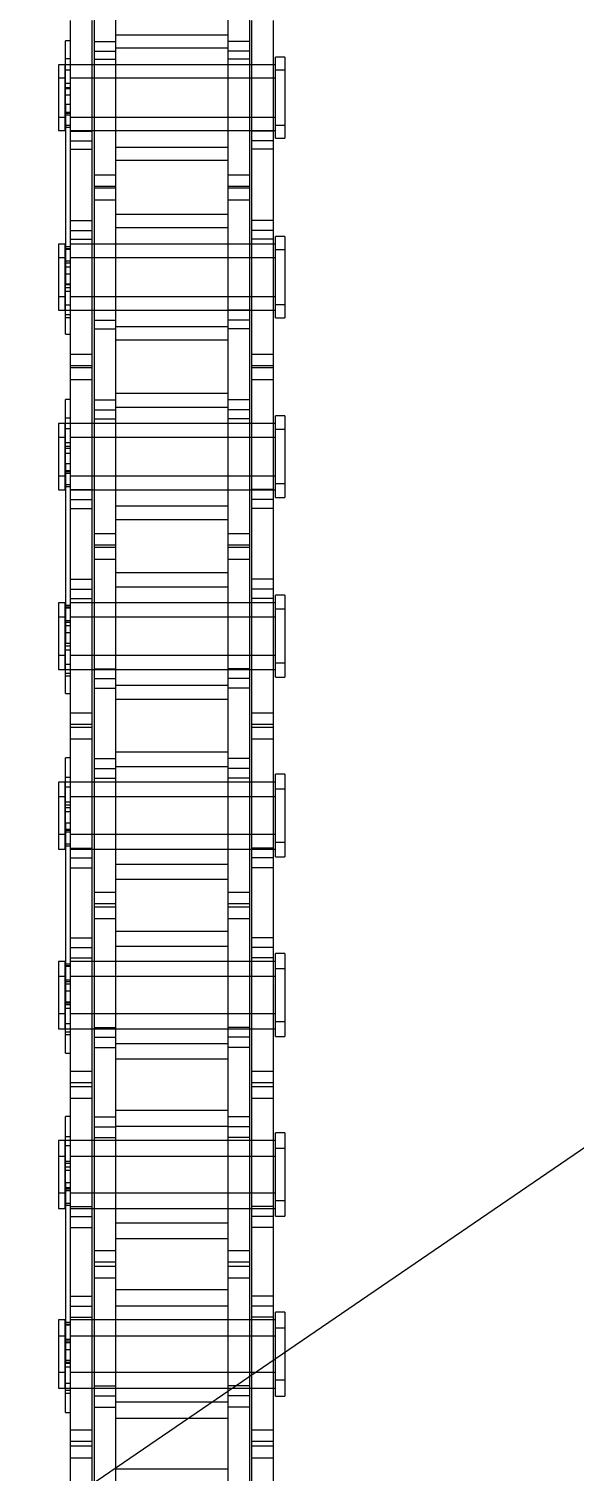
# Model space of a CAD drawing. Header units: metres. Extents: x 0 to 63075, y 0 to 44550.
# Drawn here: x 13793.7 to 13832.2, y 27383.6 to 27485.6 of the extents above; entities that cross this region are included whole.
import ezdxf

# ---------------------------------------------------------------- set-up
doc = ezdxf.new("R2010")
doc.units = ezdxf.units.M
doc.header["$LTSCALE"] = 75
doc.linetypes.add('HIDDEN2', pattern=[4.7625, 3.175, -1.5875])
for name, color, linetype in [('SDM', 7, 'Continuous'), ('SL1', 8, 'Continuous'), ('ST1', 7, 'HIDDEN2')]:
    doc.layers.add(name, color=color, linetype=linetype)

# ---------------------------------------------------------------- blocks, each defined once
blk = doc.blocks.new('A$C1d93b9d1')
at = {"layer": 'SL1'}
blk.add_line((6081.73, 3451.41), (5531.73, 3075.25), dxfattribs=at)
blk = doc.blocks.new('A$C429c7d53')
at = {"layer": 'ST1'}
for p, q in [((77.52, 399.76), (77.52, 393.41)), ((79.03, 399.76), (79.03, 393.41)), ((86.96, 399.76), (86.96, 393.41)), ((88.49, 399.76), (88.49, 393.41)), ((75.84, 396.16), (75.84, 387.06)), ((77.36, 396.16), (77.36, 387.06)), ((88.64, 396.16), (88.64, 387.06)), ((90.16, 396.16), (90.16, 387.06)), ((86.96, 395.12), (79.03, 395.12)), ((75.51, 393.47), (75.51, 394.71)), ((75.84, 394.71), (75.51, 394.71)), ((77.52, 394.68), (79.03, 394.68)), ((77.52, 393.98), (79.03, 393.98)), ((86.96, 394.2), (79.03, 394.2)), ((88.49, 394.68), (86.96, 394.68)), ((88.49, 393.98), (86.96, 393.98)), ((75, 393.01), (75, 392.08)), ((75.47, 393.01), (75, 393.01)), ((75.47, 393), (75.47, 393.01)), ((75.47, 392.08), (75.47, 393)), ((75.51, 393.47), (75.84, 393.47)), ((75.51, 390.24), (75.51, 393.47)), ((77.36, 393.01), (75.51, 393.01)), ((90.34, 393.01), (75.84, 393.01)), ((77.52, 393.41), (79.03, 393.41)), ((77.52, 393.41), (77.52, 384.32)), ((79.03, 393.01), (77.52, 393.01)), ((86.96, 393.01), (79.03, 393.01)), ((79.03, 393.41), (79.03, 384.32)), ((88.49, 393.41), (86.96, 393.41)), ((86.96, 393.41), (86.96, 384.32)), ((88.49, 393.01), (86.96, 393.01)), ((88.49, 393.41), (88.49, 384.32)), ((90.16, 393.01), (88.64, 393.01)), ((90.34, 392.64), (90.34, 393.56)), ((91, 393.56), (90.34, 393.56)), ((91, 393.56), (91, 392.64)), ((75, 392.08), (75, 388.39)), ((75.47, 392.08), (75, 392.08)), ((75.84, 392.64), (75.47, 392.64)), ((75.47, 388.39), (75.47, 392.08)), ((75.84, 391.71), (75.47, 391.71)), ((77.36, 392.08), (75.84, 392.08)), ((90.34, 392.08), (75.84, 392.08)), ((79.03, 392.08), (77.52, 392.08)), ((86.96, 392.08), (79.03, 392.08)), ((88.49, 392.08), (86.96, 392.08)), ((90.16, 392.08), (88.64, 392.08)), ((90.34, 387.84), (90.34, 392.64)), ((91, 392.64), (90.34, 392.64)), ((91, 392.64), (91, 387.84)), ((75.51, 391.41), (75.84, 391.41)), ((75.51, 391.34), (75.84, 391.34)), ((75.51, 390.91), (75.84, 390.91)), ((75.47, 389.68), (75.84, 389.68)), ((75.51, 390.24), (75.51, 377.54)), ((75.51, 390.24), (75.84, 390.24)), ((75, 389.32), (75.47, 389.32)), ((75.47, 388.76), (75.84, 388.76)), ((75.51, 389.61), (75.84, 389.61)), ((75.51, 389.48), (75.84, 389.48)), ((75.84, 389.32), (77.36, 389.32)), ((75.84, 389.32), (90.34, 389.32)), ((77.52, 389.32), (79.03, 389.32)), ((79.03, 389.32), (86.96, 389.32)), ((86.96, 389.32), (88.49, 389.32)), ((88.64, 389.32), (90.16, 389.32)), ((90.34, 388.76), (91, 388.76)), ((75, 388.39), (75.47, 388.39)), ((75.51, 388.62), (75.84, 388.62)), ((75.84, 388.39), (77.36, 388.39)), ((75.84, 388.39), (90.34, 388.39)), ((75.84, 388.34), (77.36, 388.34)), ((75.84, 387.65), (77.36, 387.65)), ((77.52, 388.39), (79.03, 388.39)), ((79.03, 388.39), (86.96, 388.39)), ((86.96, 388.39), (88.49, 388.39)), ((88.64, 388.39), (90.16, 388.39)), ((90.16, 388.34), (88.64, 388.34)), ((90.16, 387.65), (88.64, 387.65)), ((90.34, 387.84), (91, 387.84)), ((75.84, 387.06), (77.36, 387.06)), ((75.84, 387.06), (75.84, 380.71)), ((77.36, 387.06), (77.36, 380.71)), ((79.03, 387.2), (86.96, 387.2)), ((90.16, 387.06), (88.64, 387.06)), ((88.64, 387.06), (88.64, 380.71)), ((90.16, 387.06), (90.16, 380.71)), ((79.03, 386.28), (86.96, 386.28)), ((77.52, 385.24), (79.03, 385.24)), ((86.96, 385.24), (88.49, 385.24)), ((79.03, 384.41), (77.52, 384.41)), ((77.52, 384.32), (77.52, 383.46)), ((77.52, 384.32), (79.03, 384.32)), ((79.03, 384.32), (79.03, 383.46)), ((88.49, 384.41), (86.96, 384.41)), ((86.96, 384.32), (86.96, 383.46)), ((86.96, 384.32), (88.49, 384.32)), ((88.49, 384.32), (88.49, 383.46)), ((77.52, 383.46), (77.52, 374.36)), ((79.03, 383.46), (77.52, 383.46)), ((79.03, 383.46), (79.03, 374.36)), ((86.96, 383.46), (86.96, 374.36)), ((88.49, 383.46), (86.96, 383.46)), ((88.49, 383.46), (88.49, 374.36)), ((75.84, 382.01), (77.36, 382.01)), ((86.96, 382.45), (79.03, 382.45)), ((86.96, 381.5), (79.03, 381.5)), ((90.16, 382.01), (88.64, 382.01)), ((75.84, 381.31), (77.36, 381.31)), ((75.84, 380.71), (77.36, 380.71)), ((75.84, 380.71), (75.84, 371.62)), ((77.36, 380.71), (77.36, 371.62)), ((90.16, 381.31), (88.64, 381.31)), ((90.16, 380.71), (88.64, 380.71)), ((88.64, 380.71), (88.64, 371.62)), ((90.16, 380.71), (90.16, 371.62)), ((90.34, 379.94), (90.34, 380.89)), ((91, 380.89), (90.34, 380.89)), ((91, 380.89), (91, 379.94)), ((75, 380.34), (75, 379.38)), ((75.47, 380.34), (75, 380.34)), ((75.47, 380.33), (75.47, 380.34)), ((75.47, 379.38), (75.47, 380.33)), ((75.84, 379.97), (75.47, 379.97)), ((75.51, 380.17), (75.84, 380.17)), ((75.51, 380.05), (75.84, 380.05)), ((77.36, 380.34), (75.84, 380.34)), ((90.34, 380.34), (75.84, 380.34)), ((79.03, 380.34), (77.52, 380.34)), ((86.96, 380.34), (79.03, 380.34)), ((88.49, 380.34), (86.96, 380.34)), ((90.16, 380.34), (88.64, 380.34)), ((90.34, 375.14), (90.34, 379.94)), ((91, 379.94), (90.34, 379.94)), ((91, 379.94), (91, 375.14)), ((75, 379.38), (75, 375.69)), ((75.47, 379.38), (75, 379.38)), ((75.47, 375.69), (75.47, 379.38)), ((75.84, 379.01), (75.47, 379.01)), ((75.51, 379.16), (75.84, 379.16)), ((75.51, 378.74), (75.84, 378.74)), ((77.36, 379.38), (75.84, 379.38)), ((90.34, 379.38), (75.84, 379.38)), ((79.03, 379.38), (77.52, 379.38)), ((86.96, 379.38), (79.03, 379.38)), ((88.49, 379.38), (86.96, 379.38)), ((90.16, 379.38), (88.64, 379.38)), ((75.51, 378.24), (75.84, 378.24)), ((75.51, 377.54), (75.84, 377.54)), ((75.51, 373.98), (75.51, 377.54)), ((75.51, 377.49), (75.84, 377.49)), ((75, 376.65), (75.47, 376.65)), ((75.47, 377.02), (75.84, 377.02)), ((75.51, 377.28), (75.84, 377.28)), ((75.84, 376.65), (77.36, 376.65)), ((75.84, 376.65), (90.34, 376.65)), ((77.52, 376.65), (79.03, 376.65)), ((79.03, 376.65), (86.96, 376.65)), ((86.96, 376.65), (88.49, 376.65)), ((88.64, 376.65), (90.16, 376.65)), ((75, 375.69), (75.47, 375.69)), ((75.47, 376.06), (75.84, 376.06)), ((75.51, 375.69), (77.36, 375.69)), ((75.51, 375.37), (75.84, 375.37)), ((75.84, 375.69), (90.34, 375.69)), ((77.52, 375.69), (79.03, 375.69)), ((77.52, 375.67), (79.03, 375.67)), ((79.03, 375.69), (86.96, 375.69)), ((86.96, 375.69), (88.49, 375.69)), ((88.49, 375.67), (86.96, 375.67)), ((88.64, 375.69), (90.16, 375.69)), ((90.34, 376.09), (91, 376.09)), ((75.51, 375.17), (75.84, 375.17)), ((77.52, 374.98), (79.03, 374.98)), ((77.52, 374.36), (79.03, 374.36)), ((77.52, 374.36), (77.52, 368.01)), ((79.03, 374.53), (86.96, 374.53)), ((79.03, 374.36), (79.03, 368.01)), ((88.49, 374.98), (86.96, 374.98)), ((88.49, 374.36), (86.96, 374.36)), ((86.96, 374.36), (86.96, 368.01)), ((88.49, 374.36), (88.49, 368.01)), ((90.34, 375.14), (91, 375.14)), ((75.51, 373.98), (75.84, 373.98)), ((79.03, 373.58), (86.96, 373.58)), ((75.84, 372.57), (77.36, 372.57)), ((88.64, 372.57), (90.16, 372.57)), ((77.36, 371.74), (75.84, 371.74)), ((75.84, 371.62), (75.84, 370.76)), ((75.84, 371.62), (77.36, 371.62)), ((77.36, 371.62), (77.36, 370.76)), ((90.16, 371.74), (88.64, 371.74)), ((88.64, 371.62), (88.64, 370.76)), ((88.64, 371.62), (90.16, 371.62)), ((90.16, 371.62), (90.16, 370.76)), ((75.84, 370.76), (75.84, 361.66)), ((77.36, 370.76), (75.84, 370.76)), ((77.36, 370.76), (77.36, 361.66)), ((88.64, 370.76), (88.64, 361.66)), ((90.16, 370.76), (88.64, 370.76)), ((90.16, 370.76), (90.16, 361.66)), ((75.51, 368.07), (75.51, 369.37)), ((75.84, 369.37), (75.51, 369.37)), ((77.52, 369.34), (79.03, 369.34)), ((86.96, 369.78), (79.03, 369.78)), ((88.49, 369.34), (86.96, 369.34)), ((77.52, 368.64), (79.03, 368.64)), ((86.96, 368.8), (79.03, 368.8)), ((88.49, 368.64), (86.96, 368.64)), ((90.34, 367.24), (90.34, 368.22)), ((91, 368.22), (90.34, 368.22)), ((91, 368.22), (91, 367.24)), ((75, 367.67), (75, 366.68)), ((75.47, 367.67), (75, 367.67)), ((75.47, 367.66), (75.47, 367.67)), ((75.47, 366.68), (75.47, 367.66)), ((75.84, 367.3), (75.47, 367.3)), ((75.51, 368.07), (75.84, 368.07)), ((75.51, 364.84), (75.51, 368.07)), ((77.36, 367.67), (75.51, 367.67)), ((90.34, 367.67), (75.84, 367.67)), ((77.52, 368.01), (79.03, 368.01)), ((77.52, 368.01), (77.52, 358.92)), ((79.03, 367.67), (77.52, 367.67)), ((86.96, 367.67), (79.03, 367.67)), ((79.03, 368.01), (79.03, 358.92)), ((88.49, 368.01), (86.96, 368.01)), ((86.96, 368.01), (86.96, 358.92)), ((88.49, 367.67), (86.96, 367.67)), ((88.49, 368.01), (88.49, 358.92)), ((90.16, 367.67), (88.64, 367.67)), ((90.34, 362.44), (90.34, 367.24)), ((91, 367.24), (90.34, 367.24)), ((91, 367.24), (91, 362.44)), ((75, 366.68), (75, 362.99)), ((75.47, 366.68), (75, 366.68)), ((75.47, 362.99), (75.47, 366.68)), ((75.84, 366.31), (75.47, 366.31)), ((77.36, 366.68), (75.84, 366.68)), ((90.34, 366.68), (75.84, 366.68)), ((79.03, 366.68), (77.52, 366.68)), ((86.96, 366.68), (79.03, 366.68)), ((88.49, 366.68), (86.96, 366.68)), ((90.16, 366.68), (88.64, 366.68)), ((75.51, 366.07), (75.84, 366.07)), ((75.51, 365.94), (75.84, 365.94)), ((75.51, 365.58), (75.84, 365.58)), ((75.47, 364.35), (75.84, 364.35)), ((75.51, 364.84), (75.84, 364.84)), ((75.51, 364.84), (75.51, 352.14)), ((75.51, 364.27), (75.84, 364.27)), ((75.51, 364.15), (75.84, 364.15)), ((75, 363.98), (75.47, 363.98)), ((75.47, 363.36), (75.84, 363.36)), ((75.51, 363.22), (75.84, 363.22)), ((75.84, 363.98), (77.36, 363.98)), ((75.84, 363.98), (90.34, 363.98)), ((77.52, 363.98), (79.03, 363.98)), ((79.03, 363.98), (86.96, 363.98)), ((86.96, 363.98), (88.49, 363.98)), ((88.64, 363.98), (90.16, 363.98)), ((90.34, 363.42), (91, 363.42)), ((75, 362.99), (75.47, 362.99)), ((75.84, 363), (77.36, 363)), ((75.84, 362.99), (77.36, 362.99)), ((75.84, 362.99), (90.34, 362.99)), ((75.84, 362.31), (77.36, 362.31)), ((77.52, 362.99), (79.03, 362.99)), ((79.03, 362.99), (86.96, 362.99)), ((86.96, 362.99), (88.49, 362.99)), ((90.16, 363), (88.64, 363)), ((88.64, 362.99), (90.16, 362.99)), ((90.16, 362.31), (88.64, 362.31)), ((90.34, 362.44), (91, 362.44)), ((75.84, 361.66), (77.36, 361.66)), ((75.84, 361.66), (75.84, 355.31)), ((77.36, 361.66), (77.36, 355.31)), ((79.03, 361.86), (86.96, 361.86)), ((90.16, 361.66), (88.64, 361.66)), ((88.64, 361.66), (88.64, 355.31)), ((90.16, 361.66), (90.16, 355.31)), ((79.03, 360.88), (86.96, 360.88)), ((77.52, 359.9), (79.03, 359.9)), ((79.03, 359.07), (77.52, 359.07)), ((86.96, 359.9), (88.49, 359.9)), ((88.49, 359.07), (86.96, 359.07)), ((77.52, 358.92), (77.52, 358.06)), ((77.52, 358.92), (79.03, 358.92)), ((77.52, 358.06), (77.52, 348.96)), ((79.03, 358.06), (77.52, 358.06)), ((79.03, 358.92), (79.03, 358.06)), ((79.03, 358.06), (79.03, 348.96)), ((86.96, 358.92), (86.96, 358.06)), ((86.96, 358.92), (88.49, 358.92)), ((86.96, 358.06), (86.96, 348.96)), ((88.49, 358.06), (86.96, 358.06)), ((88.49, 358.92), (88.49, 358.06)), ((88.49, 358.06), (88.49, 348.96)), ((86.96, 357.11), (79.03, 357.11)), ((75.84, 356.67), (77.36, 356.67)), ((86.96, 356.1), (79.03, 356.1)), ((90.16, 356.67), (88.64, 356.67)), ((75, 355), (75, 353.98)), ((75.47, 355), (75, 355)), ((75.47, 354.99), (75.47, 355)), ((75.47, 353.98), (75.47, 354.99)), ((75.84, 355.97), (77.36, 355.97)), ((75.84, 355.31), (77.36, 355.31)), ((75.84, 355.31), (75.84, 346.22)), ((77.36, 355), (75.84, 355)), ((90.34, 355), (75.84, 355)), ((77.36, 355.31), (77.36, 346.22)), ((79.03, 355), (77.52, 355)), ((86.96, 355), (79.03, 355)), ((88.49, 355), (86.96, 355)), ((90.16, 355.97), (88.64, 355.97)), ((90.16, 355.31), (88.64, 355.31)), ((88.64, 355.31), (88.64, 346.22)), ((90.16, 355), (88.64, 355)), ((90.16, 355.31), (90.16, 346.22)), ((90.34, 354.54), (90.34, 355.55)), ((91, 355.55), (90.34, 355.55)), ((91, 355.55), (91, 354.54)), ((75, 353.98), (75, 350.29)), ((75.47, 353.98), (75, 353.98)), ((75.84, 354.63), (75.47, 354.63)), ((75.47, 350.29), (75.47, 353.98)), ((75.51, 354.83), (75.84, 354.83)), ((75.51, 354.71), (75.84, 354.71)), ((77.36, 353.98), (75.84, 353.98)), ((90.34, 353.98), (75.84, 353.98)), ((79.03, 353.98), (77.52, 353.98)), ((86.96, 353.98), (79.03, 353.98)), ((88.49, 353.98), (86.96, 353.98)), ((90.16, 353.98), (88.64, 353.98)), ((90.34, 349.74), (90.34, 354.54)), ((91, 354.54), (90.34, 354.54)), ((91, 354.54), (91, 349.74)), ((75.84, 353.61), (75.47, 353.61)), ((75.51, 353.76), (75.84, 353.76)), ((75.51, 353.4), (75.84, 353.4)), ((75.51, 352.91), (75.84, 352.91)), ((75.51, 352.15), (75.84, 352.15)), ((75.51, 352.14), (75.84, 352.14)), ((75.51, 348.58), (75.51, 352.14)), ((75.51, 351.95), (75.84, 351.95)), ((75, 351.31), (75.47, 351.31)), ((75.47, 351.68), (75.84, 351.68)), ((75.84, 351.31), (77.36, 351.31)), ((75.84, 351.31), (90.34, 351.31)), ((77.52, 351.31), (79.03, 351.31)), ((79.03, 351.31), (86.96, 351.31)), ((86.96, 351.31), (88.49, 351.31)), ((88.64, 351.31), (90.16, 351.31)), ((75, 350.29), (75.47, 350.29)), ((75.47, 350.66), (75.84, 350.66)), ((75.51, 350.29), (77.36, 350.29)), ((75.51, 350.03), (75.84, 350.03)), ((75.84, 350.29), (90.34, 350.29)), ((77.52, 350.33), (79.03, 350.33)), ((77.52, 350.29), (79.03, 350.29)), ((79.03, 350.29), (86.96, 350.29)), ((88.49, 350.33), (86.96, 350.33)), ((86.96, 350.29), (88.49, 350.29)), ((88.64, 350.29), (90.16, 350.29)), ((90.34, 350.75), (91, 350.75)), ((75.51, 349.83), (75.84, 349.83)), ((77.52, 349.64), (79.03, 349.64)), ((77.52, 348.96), (79.03, 348.96)), ((77.52, 348.96), (77.52, 342.61)), ((79.03, 349.19), (86.96, 349.19)), ((79.03, 348.96), (79.03, 342.61)), ((88.49, 349.64), (86.96, 349.64)), ((88.49, 348.96), (86.96, 348.96)), ((86.96, 348.96), (86.96, 342.61)), ((88.49, 348.96), (88.49, 342.61)), ((90.34, 349.74), (91, 349.74)), ((75.51, 348.58), (75.84, 348.58)), ((79.03, 348.18), (86.96, 348.18)), ((75.84, 347.23), (77.36, 347.23)), ((88.64, 347.23), (90.16, 347.23)), ((77.36, 346.4), (75.84, 346.4)), ((75.84, 346.22), (75.84, 345.36)), ((75.84, 346.22), (77.36, 346.22)), ((77.36, 346.22), (77.36, 345.36)), ((90.16, 346.4), (88.64, 346.4)), ((88.64, 346.22), (88.64, 345.36)), ((88.64, 346.22), (90.16, 346.22)), ((90.16, 346.22), (90.16, 345.36)), ((75.84, 345.36), (75.84, 336.26)), ((77.36, 345.36), (75.84, 345.36)), ((77.36, 345.36), (77.36, 336.26)), ((88.64, 345.36), (88.64, 336.26)), ((90.16, 345.36), (88.64, 345.36)), ((90.16, 345.36), (90.16, 336.26)), ((75.51, 342.67), (75.51, 344.04)), ((75.84, 344.04), (75.51, 344.04)), ((77.52, 344), (79.03, 344)), ((86.96, 344.44), (79.03, 344.44)), ((88.49, 344), (86.96, 344)), ((77.52, 343.3), (79.03, 343.3)), ((86.96, 343.4), (79.03, 343.4)), ((88.49, 343.3), (86.96, 343.3)), ((90.34, 341.84), (90.34, 342.88)), ((91, 342.88), (90.34, 342.88)), ((91, 342.88), (91, 341.84)), ((75, 342.33), (75, 341.28)), ((75.47, 342.33), (75, 342.33)), ((75.47, 342.32), (75.47, 342.33)), ((75.47, 341.28), (75.47, 342.32)), ((75.84, 341.96), (75.47, 341.96)), ((75.51, 342.67), (75.84, 342.67)), ((75.51, 339.44), (75.51, 342.67)), ((77.36, 342.33), (75.51, 342.33)), ((90.34, 342.33), (75.84, 342.33)), ((77.52, 342.61), (79.03, 342.61)), ((77.52, 342.61), (77.52, 333.52)), ((79.03, 342.33), (77.52, 342.33)), ((86.96, 342.33), (79.03, 342.33)), ((79.03, 342.61), (79.03, 333.52)), ((88.49, 342.61), (86.96, 342.61)), ((86.96, 342.61), (86.96, 333.52)), ((88.49, 342.33), (86.96, 342.33)), ((88.49, 342.61), (88.49, 333.52)), ((90.16, 342.33), (88.64, 342.33)), ((90.34, 337.04), (90.34, 341.84)), ((91, 341.84), (90.34, 341.84)), ((91, 341.84), (91, 337.04)), ((75, 341.28), (75, 337.59)), ((75.47, 341.28), (75, 341.28)), ((75.47, 337.59), (75.47, 341.28)), ((75.84, 340.91), (75.47, 340.91)), ((75.51, 340.73), (75.84, 340.73)), ((77.36, 341.28), (75.84, 341.28)), ((90.34, 341.28), (75.84, 341.28)), ((79.03, 341.28), (77.52, 341.28)), ((86.96, 341.28), (79.03, 341.28)), ((88.49, 341.28), (86.96, 341.28)), ((90.16, 341.28), (88.64, 341.28)), ((75.51, 340.54), (75.84, 340.54)), ((75.51, 340.24), (75.84, 340.24)), ((75.47, 339.01), (75.84, 339.01)), ((75.51, 339.44), (75.84, 339.44)), ((75.51, 339.44), (75.51, 326.74)), ((75.51, 338.93), (75.84, 338.93)), ((75.51, 338.81), (75.84, 338.81)), ((75, 338.64), (75.47, 338.64)), ((75.47, 337.96), (75.84, 337.96)), ((75.51, 337.82), (75.84, 337.82)), ((75.84, 338.64), (77.36, 338.64)), ((75.84, 338.64), (90.34, 338.64)), ((75.84, 337.66), (77.36, 337.66)), ((77.52, 338.64), (79.03, 338.64)), ((79.03, 338.64), (86.96, 338.64)), ((86.96, 338.64), (88.49, 338.64)), ((88.64, 338.64), (90.16, 338.64)), ((90.16, 337.66), (88.64, 337.66)), ((90.34, 338.09), (91, 338.09)), ((75, 337.59), (75.47, 337.59)), ((75.84, 337.59), (77.36, 337.59)), ((75.84, 337.59), (90.34, 337.59)), ((75.84, 336.97), (77.36, 336.97)), ((77.52, 337.59), (79.03, 337.59)), ((79.03, 337.59), (86.96, 337.59)), ((86.96, 337.59), (88.49, 337.59)), ((88.64, 337.59), (90.16, 337.59)), ((90.16, 336.97), (88.64, 336.97)), ((90.34, 337.04), (91, 337.04)), ((75.84, 336.26), (77.36, 336.26)), ((75.84, 336.26), (75.84, 329.91)), ((77.36, 336.26), (77.36, 329.91)), ((79.03, 336.52), (86.96, 336.52)), ((90.16, 336.26), (88.64, 336.26)), ((88.64, 336.26), (88.64, 329.91)), ((90.16, 336.26), (90.16, 329.91)), ((77.52, 334.56), (79.03, 334.56)), ((79.03, 335.48), (86.96, 335.48)), ((86.96, 334.56), (88.49, 334.56)), ((79.03, 333.73), (77.52, 333.73)), ((88.49, 333.73), (86.96, 333.73)), ((77.52, 333.52), (77.52, 332.66)), ((77.52, 333.52), (79.03, 333.52)), ((77.52, 332.66), (77.52, 323.56)), ((79.03, 332.66), (77.52, 332.66)), ((79.03, 333.52), (79.03, 332.66)), ((79.03, 332.66), (79.03, 323.56)), ((86.96, 333.52), (86.96, 332.66)), ((86.96, 333.52), (88.49, 333.52)), ((86.96, 332.66), (86.96, 323.56)), ((88.49, 332.66), (86.96, 332.66)), ((88.49, 333.52), (88.49, 332.66)), ((88.49, 332.66), (88.49, 323.56)), ((86.96, 331.77), (79.03, 331.77)), ((75.84, 331.33), (77.36, 331.33)), ((75.84, 330.63), (77.36, 330.63)), ((86.96, 330.7), (79.03, 330.7)), ((90.16, 331.33), (88.64, 331.33)), ((90.16, 330.63), (88.64, 330.63)), ((75, 329.66), (75, 328.58)), ((75.47, 329.66), (75, 329.66)), ((75.47, 329.65), (75.47, 329.66)), ((75.47, 328.58), (75.47, 329.65)), ((75.51, 329.49), (75.84, 329.49)), ((75.84, 329.91), (77.36, 329.91)), ((75.84, 329.91), (75.84, 320.82)), ((77.36, 329.66), (75.84, 329.66)), ((90.34, 329.66), (75.84, 329.66)), ((77.36, 329.91), (77.36, 320.82)), ((79.03, 329.66), (77.52, 329.66)), ((86.96, 329.66), (79.03, 329.66)), ((88.49, 329.66), (86.96, 329.66)), ((90.16, 329.91), (88.64, 329.91)), ((88.64, 329.91), (88.64, 320.82)), ((90.16, 329.66), (88.64, 329.66)), ((90.16, 329.91), (90.16, 320.82)), ((90.34, 329.14), (90.34, 330.21)), ((91, 330.21), (90.34, 330.21)), ((91, 330.21), (91, 329.14)), ((75, 328.58), (75, 324.89)), ((75.47, 328.58), (75, 328.58)), ((75.84, 329.29), (75.47, 329.29)), ((75.47, 324.89), (75.47, 328.58)), ((75.51, 329.37), (75.84, 329.37)), ((77.36, 328.58), (75.84, 328.58)), ((90.34, 328.58), (75.84, 328.58)), ((79.03, 328.58), (77.52, 328.58)), ((86.96, 328.58), (79.03, 328.58)), ((88.49, 328.58), (86.96, 328.58)), ((90.16, 328.58), (88.64, 328.58)), ((90.34, 324.34), (90.34, 329.14)), ((91, 329.14), (90.34, 329.14)), ((91, 329.14), (91, 324.34)), ((75.84, 328.21), (75.47, 328.21)), ((75.51, 328.36), (75.84, 328.36)), ((75.51, 328.06), (75.84, 328.06)), ((75.51, 327.57), (75.84, 327.57)), ((75.51, 326.81), (75.84, 326.81)), ((75.51, 326.74), (75.84, 326.74)), ((75.51, 323.18), (75.51, 326.74)), ((75.51, 326.61), (75.84, 326.61)), ((75, 325.97), (75.47, 325.97)), ((75.47, 326.34), (75.84, 326.34)), ((75.84, 325.97), (77.36, 325.97)), ((75.84, 325.97), (90.34, 325.97)), ((77.52, 325.97), (79.03, 325.97)), ((79.03, 325.97), (86.96, 325.97)), ((86.96, 325.97), (88.49, 325.97)), ((88.64, 325.97), (90.16, 325.97)), ((90.34, 325.42), (91, 325.42)), ((75, 324.89), (75.47, 324.89)), ((75.47, 325.26), (75.84, 325.26)), ((75.51, 324.89), (77.36, 324.89)), ((75.51, 324.69), (75.84, 324.69)), ((75.51, 324.49), (75.84, 324.49)), ((75.84, 324.89), (90.34, 324.89)), ((77.52, 324.99), (79.03, 324.99)), ((77.52, 324.89), (79.03, 324.89)), ((79.03, 324.89), (86.96, 324.89)), ((88.49, 324.99), (86.96, 324.99)), ((86.96, 324.89), (88.49, 324.89)), ((88.64, 324.89), (90.16, 324.89)), ((77.52, 324.3), (79.03, 324.3)), ((77.52, 323.56), (79.03, 323.56)), ((77.52, 323.56), (77.52, 317.21)), ((79.03, 323.85), (86.96, 323.85)), ((79.03, 323.56), (79.03, 317.21)), ((88.49, 324.3), (86.96, 324.3)), ((88.49, 323.56), (86.96, 323.56)), ((86.96, 323.56), (86.96, 317.21)), ((88.49, 323.56), (88.49, 317.21)), ((90.34, 324.34), (91, 324.34)), ((75.51, 323.18), (75.84, 323.18)), ((79.03, 322.78), (86.96, 322.78)), ((75.84, 321.89), (77.36, 321.89)), ((88.64, 321.89), (90.16, 321.89)), ((77.36, 321.07), (75.84, 321.07)), ((75.84, 320.82), (75.84, 319.96)), ((75.84, 320.82), (77.36, 320.82)), ((77.36, 320.82), (77.36, 319.96)), ((90.16, 321.07), (88.64, 321.07)), ((88.64, 320.82), (88.64, 319.96)), ((88.64, 320.82), (90.16, 320.82)), ((90.16, 320.82), (90.16, 319.96)), ((75.84, 319.96), (75.84, 310.86)), ((77.36, 319.96), (75.84, 319.96)), ((77.36, 319.96), (77.36, 310.86)), ((88.64, 319.96), (88.64, 310.86)), ((90.16, 319.96), (88.64, 319.96)), ((90.16, 319.96), (90.16, 310.86)), ((75.51, 317.27), (75.51, 318.7)), ((75.84, 318.7), (75.51, 318.7)), ((77.52, 318.66), (79.03, 318.66)), ((86.96, 319.11), (79.03, 319.11)), ((88.49, 318.66), (86.96, 318.66)), ((75.51, 317.27), (75.84, 317.27)), ((75.51, 314.04), (75.51, 317.27)), ((77.52, 317.97), (79.03, 317.97)), ((86.96, 318), (79.03, 318)), ((88.49, 317.97), (86.96, 317.97)), ((90.34, 316.44), (90.34, 317.54)), ((91, 317.54), (90.34, 317.54)), ((91, 317.54), (91, 316.44)), ((75, 316.99), (75, 315.88)), ((75.47, 316.99), (75, 316.99)), ((75.47, 316.99), (75.47, 316.99)), ((75.47, 315.88), (75.47, 316.99)), ((75.84, 316.62), (75.47, 316.62)), ((77.36, 316.99), (75.51, 316.99)), ((90.34, 316.99), (75.84, 316.99)), ((77.52, 317.21), (79.03, 317.21)), ((77.52, 317.21), (77.52, 308.12)), ((79.03, 316.99), (77.52, 316.99)), ((86.96, 316.99), (79.03, 316.99)), ((79.03, 317.21), (79.03, 308.12)), ((88.49, 317.21), (86.96, 317.21)), ((86.96, 317.21), (86.96, 308.12)), ((88.49, 316.99), (86.96, 316.99)), ((88.49, 317.21), (88.49, 308.12)), ((90.16, 316.99), (88.64, 316.99)), ((90.34, 311.64), (90.34, 316.44)), ((91, 316.44), (90.34, 316.44)), ((91, 316.44), (91, 311.64)), ((75, 315.88), (75, 312.19)), ((75.47, 315.88), (75, 315.88)), ((75.47, 312.19), (75.47, 315.88)), ((75.84, 315.51), (75.47, 315.51)), ((75.51, 315.39), (75.84, 315.39)), ((77.36, 315.88), (75.84, 315.88)), ((90.34, 315.88), (75.84, 315.88)), ((79.03, 315.88), (77.52, 315.88)), ((86.96, 315.88), (79.03, 315.88)), ((88.49, 315.88), (86.96, 315.88)), ((90.16, 315.88), (88.64, 315.88)), ((75.51, 315.14), (75.84, 315.14)), ((75.51, 314.9), (75.84, 314.9)), ((75, 313.3), (75.47, 313.3)), ((75.47, 313.67), (75.84, 313.67)), ((75.51, 314.04), (75.84, 314.04)), ((75.51, 314.04), (75.51, 301.34)), ((75.51, 313.59), (75.84, 313.59)), ((75.51, 313.47), (75.84, 313.47)), ((75.84, 313.3), (77.36, 313.3)), ((75.84, 313.3), (90.34, 313.3)), ((77.52, 313.3), (79.03, 313.3)), ((79.03, 313.3), (86.96, 313.3)), ((86.96, 313.3), (88.49, 313.3)), ((88.64, 313.3), (90.16, 313.3)), ((75, 312.19), (75.47, 312.19)), ((75.47, 312.56), (75.84, 312.56)), ((75.51, 312.42), (75.84, 312.42)), ((75.84, 312.33), (77.36, 312.33)), ((75.84, 312.19), (77.36, 312.19)), ((75.84, 312.19), (90.34, 312.19)), ((77.52, 312.19), (79.03, 312.19)), ((79.03, 312.19), (86.96, 312.19)), ((86.96, 312.19), (88.49, 312.19)), ((90.16, 312.33), (88.64, 312.33)), ((88.64, 312.19), (90.16, 312.19)), ((90.34, 312.75), (91, 312.75)), ((75.84, 311.63), (77.36, 311.63)), ((79.03, 311.19), (86.96, 311.19)), ((90.16, 311.63), (88.64, 311.63)), ((90.34, 311.64), (91, 311.64)), ((75.84, 310.86), (77.36, 310.86)), ((75.84, 310.86), (75.84, 304.51)), ((77.36, 310.86), (77.36, 304.51)), ((90.16, 310.86), (88.64, 310.86)), ((88.64, 310.86), (88.64, 304.51)), ((90.16, 310.86), (90.16, 304.51)), ((77.52, 309.23), (79.03, 309.23)), ((79.03, 310.08), (86.96, 310.08)), ((86.96, 309.23), (88.49, 309.23)), ((79.03, 308.4), (77.52, 308.4)), ((77.52, 308.12), (77.52, 307.26)), ((77.52, 308.12), (79.03, 308.12)), ((79.03, 308.12), (79.03, 307.26)), ((88.49, 308.4), (86.96, 308.4)), ((86.96, 308.12), (86.96, 307.26)), ((86.96, 308.12), (88.49, 308.12)), ((88.49, 308.12), (88.49, 307.26)), ((77.52, 307.26), (77.52, 298.16)), ((79.03, 307.26), (77.52, 307.26)), ((79.03, 307.26), (79.03, 298.16)), ((86.96, 307.26), (86.96, 298.16)), ((88.49, 307.26), (86.96, 307.26)), ((88.49, 307.26), (88.49, 298.16)), ((86.96, 306.44), (79.03, 306.44)), ((75.84, 305.99), (77.36, 305.99)), ((75.84, 305.3), (77.36, 305.3)), ((86.96, 305.3), (79.03, 305.3)), ((90.16, 305.99), (88.64, 305.99)), ((90.16, 305.3), (88.64, 305.3)), ((75, 304.32), (75, 303.18)), ((75.47, 304.32), (75, 304.32)), ((75.47, 304.32), (75.47, 304.32)), ((75.47, 303.18), (75.47, 304.32)), ((75.51, 304.15), (75.84, 304.15)), ((75.51, 304.03), (75.84, 304.03)), ((75.84, 304.51), (77.36, 304.51)), ((75.84, 304.51), (75.84, 295.42)), ((77.36, 304.32), (75.84, 304.32)), ((90.34, 304.32), (75.84, 304.32)), ((77.36, 304.51), (77.36, 295.42)), ((79.03, 304.32), (77.52, 304.32)), ((86.96, 304.32), (79.03, 304.32)), ((88.49, 304.32), (86.96, 304.32)), ((90.16, 304.51), (88.64, 304.51)), ((88.64, 304.51), (88.64, 295.42)), ((90.16, 304.32), (88.64, 304.32)), ((90.16, 304.51), (90.16, 295.42)), ((90.34, 303.74), (90.34, 304.87)), ((91, 304.87), (90.34, 304.87)), ((91, 304.87), (91, 303.74)), ((75, 303.18), (75, 299.49)), ((75.47, 303.18), (75, 303.18)), ((75.84, 303.95), (75.47, 303.95)), ((75.47, 299.49), (75.47, 303.18)), ((75.51, 302.96), (75.84, 302.96)), ((77.36, 303.18), (75.84, 303.18)), ((90.34, 303.18), (75.84, 303.18)), ((79.03, 303.18), (77.52, 303.18)), ((86.96, 303.18), (79.03, 303.18)), ((88.49, 303.18), (86.96, 303.18)), ((90.16, 303.18), (88.64, 303.18)), ((90.34, 298.94), (90.34, 303.74)), ((91, 303.74), (90.34, 303.74)), ((91, 303.74), (91, 298.94)), ((75.84, 302.81), (75.47, 302.81)), ((75.51, 302.72), (75.84, 302.72)), ((75.51, 302.23), (75.84, 302.23)), ((75.47, 301), (75.84, 301)), ((75.51, 301.47), (75.84, 301.47)), ((75.51, 301.34), (75.84, 301.34)), ((75.51, 297.78), (75.51, 301.34)), ((75.51, 301.27), (75.84, 301.27)), ((75, 300.63), (75.47, 300.63)), ((75.84, 300.63), (77.36, 300.63)), ((75.84, 300.63), (90.34, 300.63)), ((77.52, 300.63), (79.03, 300.63)), ((79.03, 300.63), (86.96, 300.63)), ((86.96, 300.63), (88.49, 300.63)), ((88.64, 300.63), (90.16, 300.63)), ((90.34, 300.08), (91, 300.08)), ((75, 299.49), (75.47, 299.49)), ((75.47, 299.86), (75.84, 299.86)), ((75.51, 299.49), (77.36, 299.49)), ((75.51, 299.36), (75.84, 299.36)), ((75.51, 299.15), (75.84, 299.15)), ((75.84, 299.49), (90.34, 299.49)), ((77.52, 299.66), (79.03, 299.66)), ((77.52, 299.49), (79.03, 299.49)), ((77.52, 298.96), (79.03, 298.96)), ((79.03, 299.49), (86.96, 299.49)), ((88.49, 299.66), (86.96, 299.66)), ((86.96, 299.49), (88.49, 299.49)), ((88.49, 298.96), (86.96, 298.96)), ((88.64, 299.49), (90.16, 299.49)), ((90.34, 298.94), (91, 298.94)), ((77.52, 298.16), (79.03, 298.16)), ((77.52, 298.16), (77.52, 291.81)), ((79.03, 298.52), (86.96, 298.52)), ((79.03, 298.16), (79.03, 291.81)), ((88.49, 298.16), (86.96, 298.16)), ((86.96, 298.16), (86.96, 291.81)), ((88.49, 298.16), (88.49, 291.81)), ((75.51, 297.78), (75.84, 297.78)), ((79.03, 297.38), (86.96, 297.38)), ((75.84, 296.56), (77.36, 296.56)), ((88.64, 296.56), (90.16, 296.56)), ((77.36, 295.73), (75.84, 295.73)), ((75.84, 295.42), (75.84, 294.56)), ((75.84, 295.42), (77.36, 295.42)), ((77.36, 295.42), (77.36, 294.56)), ((90.16, 295.73), (88.64, 295.73)), ((88.64, 295.42), (88.64, 294.56)), ((88.64, 295.42), (90.16, 295.42)), ((90.16, 295.42), (90.16, 294.56)), ((75.84, 294.56), (75.84, 285.46)), ((77.36, 294.56), (75.84, 294.56)), ((77.36, 294.56), (77.36, 285.46)), ((86.96, 293.77), (79.03, 293.77)), ((88.64, 294.56), (88.64, 285.46)), ((90.16, 294.56), (88.64, 294.56)), ((90.16, 294.56), (90.16, 285.46))]:
    blk.add_line(p, q, dxfattribs=at)

msp = doc.modelspace()

# ---------------------------------------------------------------- block references
at = {"layer": 'SDM'}
for name, p in [('A$C1d93b9d1', (8259.51, 24302.83)), ('A$C429c7d53', (13720.74, 27090.07))]:
    msp.add_blockref(name, p, dxfattribs=at)

doc.saveas('drawing.dxf')
